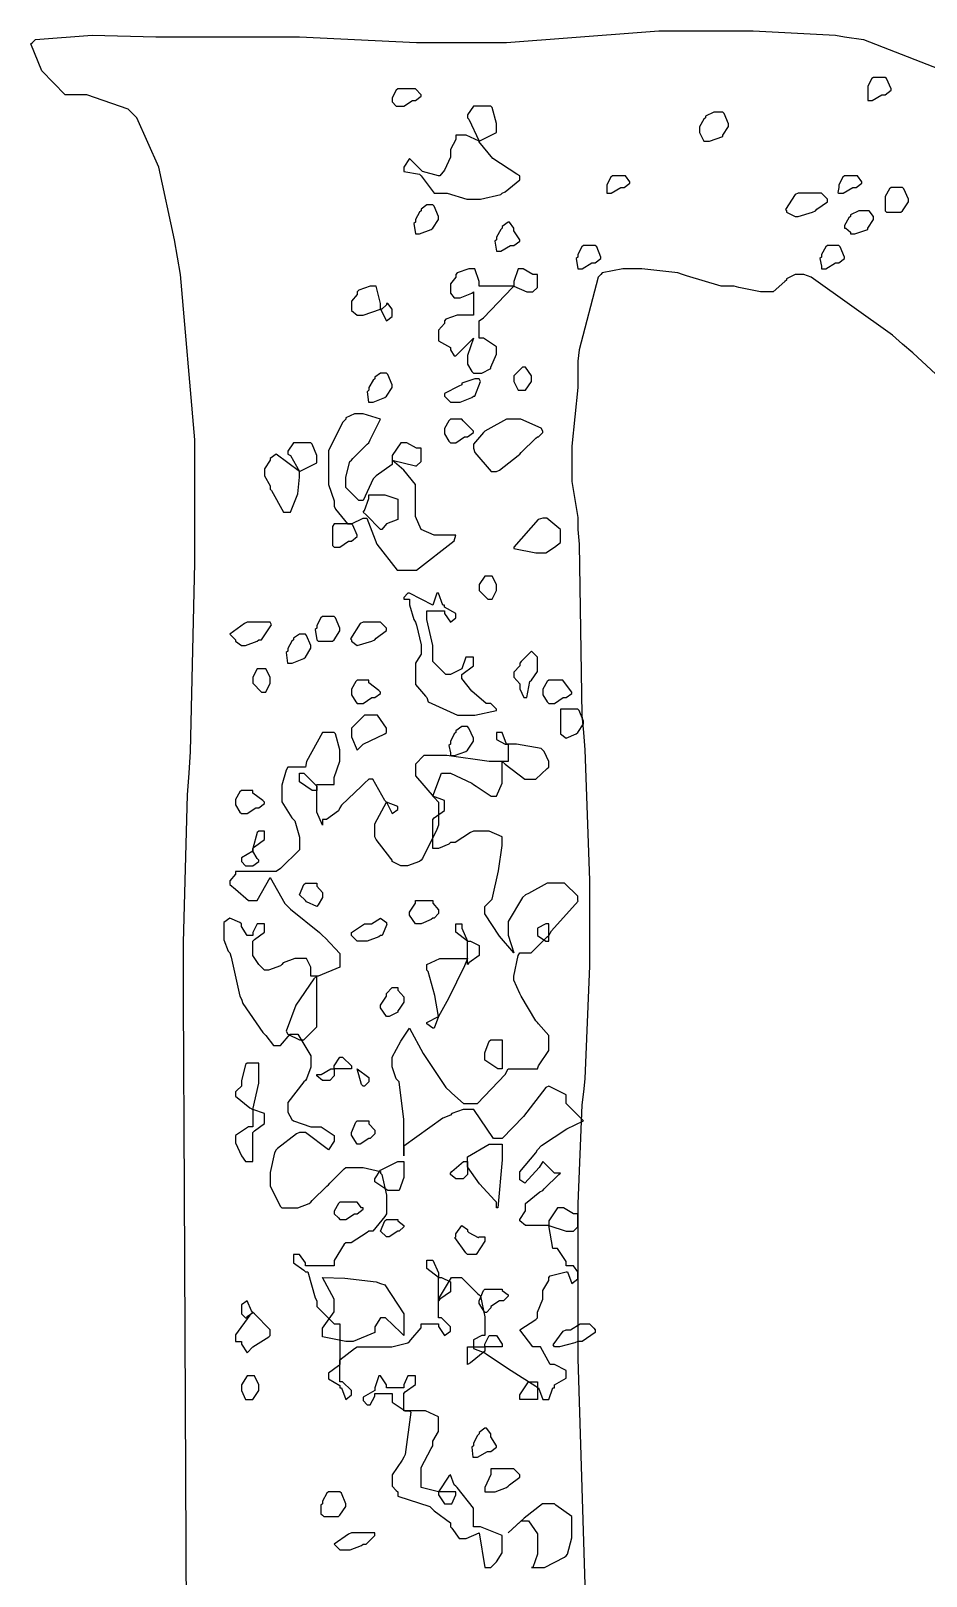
# Model space of a CAD drawing. Extents: x 71 to 283, y 22 to 328.
# Drawn here: x 175.99 to 181.44, y 66.02 to 75.42 of the extents above; entities that cross this region are included whole.
import ezdxf

# ---------------------------------------------------------------- set-up
doc = ezdxf.new("R2010")
doc.units = 0
doc.header["$MEASUREMENT"] = 0

msp = doc.modelspace()

# ---------------------------------------------------------------- linework, layer by layer
at = {"color": 7}
for points in [[(176.979, 56.691), (176.926, 68.3687), (176.918, 69.5332), (176.918, 69.8775), (176.944, 70.776), (176.954, 70.9083), (176.962, 71.0406), (176.988, 72.1857), (176.988, 72.566), (176.988, 72.9368), (176.9, 73.9429), (176.882, 74.0473), (176.864, 74.1535), (176.768, 74.5959), (176.635, 74.8951), (176.601, 74.9293), (176.583, 74.9473), (176.331, 75.0355), (176.248, 75.0355), (176.2, 75.0355), (176.058, 75.1815), (175.991, 75.3456), (176, 75.354), (176.018, 75.3717), (176.363, 75.3981), (176.751, 75.3883), (176.882, 75.3883), (176.988, 75.3883), (177.227, 75.3883), (177.307, 75.3883), (177.624, 75.3883), (178.337, 75.354), (178.576, 75.354), (178.884, 75.354), (179.704, 75.4158), (179.81, 75.4242), (179.907, 75.4242), (180.126, 75.4242), (180.199, 75.4242), (180.384, 75.4242), (180.885, 75.3981), (180.939, 75.3883), (181.054, 75.3717), (182.21, 74.9212)], [(181.857, 72.9989), (181.354, 73.466), (181.292, 73.5182), (181.23, 73.5722), (180.737, 73.9249), (180.692, 73.9429), (180.692, 73.9429), (180.658, 73.9429), (180.658, 73.9429), (180.64, 73.9429), (180.586, 73.9165), (180.586, 73.9069), (180.577, 73.8988), (180.505, 73.8367), (180.482, 73.8367), (180.428, 73.8367), (180.296, 73.8628), (180.269, 73.871), (180.189, 73.871), (179.979, 73.9345), (179.953, 73.9429), (179.925, 73.9525), (179.706, 73.9771), (179.634, 73.9771), (179.59, 73.9771), (179.466, 73.9525), (179.458, 73.9429), (179.44, 73.9249), (179.325, 73.484), (179.317, 73.4138), (179.317, 73.255), (179.281, 72.8984), (179.281, 72.7784), (179.281, 72.6817), (179.317, 72.4627), (179.317, 72.3896), (179.325, 72.3015), (179.342, 71.2611), (179.352, 71.1549), (179.36, 71.0501), (179.388, 70.2564), (179.388, 69.9904), (179.388, 69.7357), (179.36, 69.0481), (179.352, 68.9681), (179.342, 68.8894), (179.317, 68.2872), (179.317, 68.0861), (179.317, 67.346), (179.378, 65.3796)]]:
    msp.add_lwpolyline(points, dxfattribs=at)
for points in [[(181.081, 75.0013), (181.081, 75.0013), (181.081, 75.0013), (181.081, 75.0013), (181.107, 75.0013), (181.167, 75.0355), (181.187, 75.0355), (181.187, 75.0355), (181.222, 75.063), (181.222, 75.0715), (181.222, 75.0715), (181.195, 75.1336), (181.187, 75.1417), (181.169, 75.1417), (181.128, 75.1417), (181.115, 75.1417), (181.106, 75.1336), (181.081, 75.088), (181.081, 75.0715), (181.081, 75.0549), (181.081, 75.015), (181.081, 75.0013)], [(178.329, 75.0715), (178.302, 75.0715), (178.242, 75.0715), (178.223, 75.0715), (178.213, 75.063), (178.189, 75.0175), (178.189, 75.0013), (178.189, 74.9928), (178.213, 74.9653), (178.223, 74.9653), (178.223, 74.9653), (178.259, 74.9653), (178.259, 74.9653), (178.259, 74.9653), (178.311, 75.0013), (178.329, 75.0013), (178.329, 75.0013), (178.365, 75.0274), (178.365, 75.0355), (178.329, 75.0715)], [(178.718, 74.7529), (178.718, 74.7529), (178.638, 74.7889), (178.612, 74.7889), (178.612, 74.7889), (178.576, 74.7889), (178.576, 74.7889), (178.576, 74.7628), (178.542, 74.7035), (178.542, 74.6827), (178.542, 74.6566), (178.506, 74.5765), (178.506, 74.5765), (178.506, 74.5765), (178.478, 74.5423), (178.47, 74.5423), (178.47, 74.5423), (178.373, 74.5684), (178.365, 74.5765), (178.355, 74.5864), (178.293, 74.6485), (178.293, 74.6485), (178.293, 74.6485), (178.259, 74.5945), (178.259, 74.5765), (178.259, 74.5684), (178.355, 74.5518), (178.365, 74.5423), (178.365, 74.5423), (178.443, 74.4361), (178.47, 74.4361), (178.522, 74.4361), (178.642, 74.4001), (178.682, 74.4001), (178.726, 74.4001), (178.849, 74.428), (178.858, 74.4361), (178.875, 74.4456), (178.965, 74.5187), (178.965, 74.5423), (178.947, 74.5518), (178.8, 74.6485), (178.715, 74.7518), (178.718, 74.7529), (178.718, 74.7529), (178.822, 74.8069), (178.822, 74.8249), (178.822, 74.8605), (178.796, 74.9572), (178.788, 74.9653), (178.761, 74.9653), (178.701, 74.9653), (178.682, 74.9653), (178.682, 74.9653), (178.646, 74.9131), (178.646, 74.8951), (178.654, 74.8866), (178.718, 74.7529), (178.718, 74.7529)], [(180.093, 74.7529), (180.119, 74.7529), (180.199, 74.7808), (180.199, 74.7889), (180.199, 74.7889), (180.233, 74.8425), (180.233, 74.8591), (180.233, 74.8591), (180.207, 74.9212), (180.199, 74.9293), (180.199, 74.9293), (180.172, 74.9293), (180.163, 74.9293), (180.145, 74.9293), (180.093, 74.9046), (180.093, 74.8951), (180.084, 74.8866), (180.057, 74.8411), (180.057, 74.8249), (180.057, 74.8069), (180.084, 74.7529), (180.093, 74.7529)], [(179.494, 74.4361), (179.494, 74.4361), (179.494, 74.4361), (179.494, 74.4361), (179.52, 74.4361), (179.579, 74.4721), (179.6, 74.4721), (179.6, 74.4721), (179.634, 74.4982), (179.634, 74.5063), (179.634, 74.5063), (179.608, 74.5423), (179.6, 74.5423), (179.582, 74.5423), (179.541, 74.5423), (179.528, 74.5423), (179.518, 74.5338), (179.494, 74.4883), (179.494, 74.4721), (179.494, 74.4361)], [(180.905, 74.4361), (180.931, 74.4361), (180.99, 74.4721), (181.011, 74.4721), (181.011, 74.4721), (181.045, 74.4982), (181.045, 74.5063), (181.045, 74.5063), (181.019, 74.5423), (181.011, 74.5423), (180.993, 74.5423), (180.952, 74.5423), (180.939, 74.5423), (180.929, 74.5338), (180.905, 74.4883), (180.905, 74.4721), (180.905, 74.4721), (180.899, 74.4418), (180.905, 74.4361)], [(181.187, 74.3299), (181.187, 74.3299), (181.187, 74.3299), (181.187, 74.3299), (181.195, 74.3218), (181.282, 74.3218), (181.292, 74.3299), (181.292, 74.3299), (181.328, 74.3839), (181.328, 74.4001), (181.328, 74.4001), (181.3, 74.4636), (181.292, 74.4721), (181.274, 74.4721), (181.234, 74.4721), (181.222, 74.4721), (181.212, 74.4636), (181.187, 74.4167), (181.187, 74.4001), (181.187, 74.3839), (181.187, 74.3437), (181.187, 74.3299)], [(180.586, 74.3299), (180.586, 74.3218), (180.64, 74.2957), (180.658, 74.2957), (180.658, 74.2957), (180.745, 74.3218), (180.763, 74.3299), (180.771, 74.3398), (180.835, 74.385), (180.835, 74.4001), (180.835, 74.4001), (180.807, 74.428), (180.799, 74.4361), (180.763, 74.4361), (180.684, 74.4361), (180.658, 74.4361), (180.64, 74.428), (180.581, 74.337), (180.586, 74.3299)], [(178.329, 74.1895), (178.355, 74.1895), (178.425, 74.2156), (178.435, 74.2237), (178.435, 74.2237), (178.47, 74.2777), (178.47, 74.2957), (178.47, 74.2957), (178.443, 74.3574), (178.435, 74.3659), (178.435, 74.3659), (178.408, 74.3659), (178.399, 74.3659), (178.399, 74.3659), (178.365, 74.3398), (178.365, 74.3299), (178.355, 74.3218), (178.329, 74.2763), (178.329, 74.2597), (178.32, 74.2516), (178.329, 74.1895), (178.329, 74.1895)], [(180.975, 74.1895), (180.975, 74.1895), (180.975, 74.1895), (180.975, 74.1895), (181.001, 74.1895), (181.081, 74.2156), (181.081, 74.2237), (181.081, 74.2237), (181.115, 74.2777), (181.115, 74.2957), (181.115, 74.2957), (181.089, 74.3299), (181.081, 74.3299), (181.081, 74.3299), (181.054, 74.3299), (181.045, 74.3299), (181.027, 74.3299), (180.975, 74.3052), (180.975, 74.2957), (180.965, 74.2872), (180.939, 74.2403), (180.939, 74.2237), (180.947, 74.2237), (180.975, 74.199), (180.975, 74.1895)], [(178.822, 74.0833), (178.849, 74.0833), (178.908, 74.1193), (178.929, 74.1193), (178.929, 74.1193), (178.965, 74.1454), (178.965, 74.1535), (178.965, 74.1535), (178.929, 74.2075), (178.929, 74.2237), (178.929, 74.2237), (178.902, 74.2597), (178.894, 74.2597), (178.894, 74.2597), (178.858, 74.2336), (178.858, 74.2237), (178.849, 74.2156), (178.822, 74.1701), (178.822, 74.1535), (178.813, 74.1454), (178.822, 74.0833), (178.822, 74.0833)], [(179.317, 73.9771), (179.343, 73.9771), (179.403, 74.0131), (179.423, 74.0131), (179.423, 74.0131), (179.458, 74.0392), (179.458, 74.0473), (179.458, 74.0473), (179.432, 74.1109), (179.423, 74.1193), (179.405, 74.1193), (179.364, 74.1193), (179.352, 74.1193), (179.342, 74.1109), (179.317, 74.0639), (179.317, 74.0473), (179.307, 74.0392), (179.317, 73.9771), (179.317, 73.9771)], [(180.799, 73.9771), (180.799, 73.9771), (180.799, 73.9771), (180.799, 73.9771), (180.825, 73.9771), (180.884, 74.0131), (180.905, 74.0131), (180.905, 74.0131), (180.939, 74.0392), (180.939, 74.0473), (180.939, 74.0473), (180.913, 74.1109), (180.905, 74.1193), (180.887, 74.1193), (180.847, 74.1193), (180.835, 74.1193), (180.825, 74.1109), (180.799, 74.0639), (180.799, 74.0473), (180.789, 74.0392), (180.799, 73.9937), (180.799, 73.9771)], [(178.929, 73.871), (178.929, 73.871), (179.007, 73.8367), (179.035, 73.8367), (179.043, 73.8367), (179.071, 73.8628), (179.071, 73.871), (179.071, 73.889), (179.071, 73.9302), (179.071, 73.9429), (179.043, 73.9429), (178.984, 73.9771), (178.965, 73.9771), (178.955, 73.9771), (178.929, 73.8988), (178.929, 73.871), (178.875, 73.871), (178.756, 73.871), (178.718, 73.871), (178.718, 73.8988), (178.69, 73.9771), (178.682, 73.9771), (178.654, 73.9771), (178.584, 73.9525), (178.576, 73.9429), (178.576, 73.9249), (178.542, 73.8851), (178.542, 73.871), (178.542, 73.871), (178.542, 73.8463), (178.542, 73.8367), (178.542, 73.8283), (178.566, 73.8008), (178.576, 73.8008), (178.602, 73.8008), (178.672, 73.8283), (178.682, 73.8367), (178.682, 73.8022), (178.682, 73.7224), (178.682, 73.6946), (178.664, 73.6946), (178.624, 73.6946), (178.612, 73.6946), (178.584, 73.6946), (178.514, 73.6699), (178.506, 73.6604), (178.506, 73.6438), (178.47, 73.6039), (178.47, 73.5902), (178.47, 73.5902), (178.47, 73.5637), (178.47, 73.5542), (178.47, 73.5376), (178.542, 73.4977), (178.542, 73.484), (178.542, 73.484), (178.566, 73.448), (178.576, 73.448), (178.682, 73.5542), (178.682, 73.5542), (178.646, 73.4494), (178.646, 73.4138), (178.646, 73.3958), (178.672, 73.3517), (178.682, 73.3418), (178.682, 73.3418), (178.708, 73.3418), (178.718, 73.3418), (178.734, 73.3418), (178.788, 73.3697), (178.788, 73.3778), (178.788, 73.3778), (178.822, 73.4579), (178.822, 73.484), (178.822, 73.502), (178.744, 73.5542), (178.718, 73.5542), (178.718, 73.5817), (178.718, 73.641), (178.718, 73.6604), (178.744, 73.6783), (178.919, 73.8628), (178.929, 73.871)], [(178.117, 73.7306), (178.117, 73.7665), (178.091, 73.871), (178.083, 73.871), (178.055, 73.871), (177.985, 73.8463), (177.976, 73.8367), (177.976, 73.8202), (177.94, 73.7803), (177.94, 73.7665), (177.94, 73.7665), (177.94, 73.7401), (177.94, 73.7306), (177.94, 73.7224), (177.976, 73.6946), (177.976, 73.6946), (178.011, 73.6946), (178.117, 73.7306), (178.117, 73.7306), (178.153, 73.6604), (178.153, 73.6604), (178.189, 73.6865), (178.189, 73.6946), (178.189, 73.6946), (178.189, 73.7224), (178.189, 73.7306), (178.189, 73.7306), (178.161, 73.7665), (178.153, 73.7665), (178.153, 73.7581), (178.125, 73.7306), (178.117, 73.7306)], [(178.047, 73.1654), (178.073, 73.1654), (178.143, 73.1933), (178.153, 73.2014), (178.153, 73.2014), (178.189, 73.255), (178.189, 73.2716), (178.189, 73.2716), (178.161, 73.3337), (178.153, 73.3418), (178.153, 73.3418), (178.125, 73.3418), (178.117, 73.3418), (178.117, 73.3418), (178.083, 73.3171), (178.083, 73.3076), (178.073, 73.2991), (178.047, 73.2536), (178.047, 73.2374), (178.037, 73.2289), (178.044, 73.1654), (178.047, 73.1654)], [(178.929, 73.3076), (178.929, 73.291), (178.955, 73.2374), (178.965, 73.2374), (178.965, 73.2374), (178.989, 73.2374), (178.999, 73.2374), (178.999, 73.2374), (179.035, 73.291), (179.035, 73.3076), (179.035, 73.3256), (178.999, 73.3778), (178.999, 73.3778), (178.981, 73.3778), (178.929, 73.3256), (178.929, 73.3076)], [(178.718, 73.3076), (178.69, 73.3076), (178.612, 73.2815), (178.612, 73.2716), (178.594, 73.2635), (178.506, 73.218), (178.506, 73.2014), (178.506, 73.2014), (178.532, 73.1753), (178.542, 73.1654), (178.542, 73.1654), (178.566, 73.1654), (178.576, 73.1654), (178.602, 73.1654), (178.672, 73.1933), (178.682, 73.2014), (178.69, 73.2014), (178.726, 73.291), (178.718, 73.3076), (178.718, 73.3076), (178.718, 73.3076), (178.718, 73.3076)], [(178.117, 73.061), (178.117, 73.061), (178.011, 73.0952), (177.976, 73.0952), (177.958, 73.0952), (177.906, 73.0705), (177.906, 73.061), (177.888, 73.043), (177.8, 72.8708), (177.8, 72.8126), (177.8, 72.7865), (177.8, 72.7287), (177.8, 72.7082), (177.8, 72.6641), (177.836, 72.5646), (177.836, 72.5318), (177.844, 72.5138), (177.916, 72.4256), (177.94, 72.4256), (178.012, 72.4598), (178.033, 72.4598), (178.095, 72.3015), (178.218, 72.1431), (178.259, 72.1431), (178.337, 72.1431), (178.566, 72.3209), (178.576, 72.3554), (178.548, 72.3554), (178.489, 72.3554), (178.47, 72.3554), (178.443, 72.3554), (178.365, 72.3896), (178.365, 72.3896), (178.365, 72.3896), (178.329, 72.4697), (178.329, 72.4958), (178.329, 72.4958), (178.329, 72.602), (178.329, 72.6362), (178.329, 72.6652), (178.259, 72.7523), (178.189, 72.8126), (178.189, 72.8126), (178.189, 72.8126), (178.329, 72.7784), (178.329, 72.7784), (178.337, 72.7784), (178.365, 72.8045), (178.365, 72.8126), (178.365, 72.8306), (178.365, 72.8719), (178.365, 72.8846), (178.337, 72.8846), (178.278, 72.9188), (178.259, 72.9188), (178.241, 72.9188), (178.189, 72.8405), (178.189, 72.8126), (178.189, 72.7865), (178.091, 72.7177), (178.083, 72.7082), (178.073, 72.6997), (178.012, 72.566), (178.012, 72.566), (177.985, 72.566), (177.906, 72.6461), (177.906, 72.6722), (177.906, 72.7082), (177.931, 72.8045), (177.94, 72.8126), (177.949, 72.8225), (178.037, 72.9107), (178.047, 72.9188), (178.055, 72.9368), (178.117, 73.061), (178.117, 73.061)], [(178.612, 73.061), (178.594, 73.061), (178.554, 73.061), (178.542, 73.061), (178.532, 73.0525), (178.506, 73.0056), (178.506, 72.989), (178.506, 72.9728), (178.532, 72.9287), (178.542, 72.9188), (178.542, 72.9188), (178.566, 72.9188), (178.576, 72.9188), (178.576, 72.9188), (178.628, 72.9548), (178.646, 72.9548), (178.646, 72.9548), (178.682, 72.9809), (178.682, 72.989), (178.672, 72.9989), (178.62, 73.0525), (178.612, 73.061)], [(178.822, 72.7424), (178.822, 72.7424), (178.822, 72.7424), (178.822, 72.7424), (178.84, 72.7523), (178.955, 72.8405), (178.965, 72.8486), (178.973, 72.8581), (179.061, 72.9463), (179.071, 72.9548), (179.079, 72.9548), (179.105, 72.9809), (179.105, 72.989), (179.095, 73.007), (178.97, 73.061), (178.929, 73.061), (178.884, 73.061), (178.769, 72.9989), (178.752, 72.989), (178.743, 72.9809), (178.682, 72.9093), (178.682, 72.8846), (178.69, 72.8581), (178.79, 72.7424), (178.822, 72.7424)], [(177.624, 72.7424), (177.483, 72.8486), (177.483, 72.8486), (177.447, 72.8225), (177.447, 72.8126), (177.447, 72.8126), (177.411, 72.7604), (177.411, 72.7424), (177.411, 72.7163), (177.447, 72.6571), (177.447, 72.6362), (177.455, 72.6281), (177.528, 72.4958), (177.553, 72.4958), (177.569, 72.4958), (177.614, 72.6073), (177.624, 72.7093), (177.624, 72.7424), (177.624, 72.7424), (177.73, 72.7964), (177.73, 72.8126), (177.73, 72.8405), (177.702, 72.9107), (177.694, 72.9188), (177.666, 72.9188), (177.607, 72.9188), (177.588, 72.9188), (177.588, 72.9188), (177.553, 72.8666), (177.553, 72.8486), (177.57, 72.8405), (177.624, 72.7424), (177.624, 72.7424)], [(178.047, 72.602), (178.063, 72.602), (178.103, 72.602), (178.117, 72.602), (178.143, 72.602), (178.223, 72.5759), (178.223, 72.566), (178.223, 72.5399), (178.223, 72.4807), (178.223, 72.4598), (178.223, 72.4517), (178.153, 72.4256), (178.153, 72.4256), (178.153, 72.4256), (178.125, 72.3896), (178.117, 72.3896), (178.117, 72.3896), (178.029, 72.4793), (178.012, 72.4958), (178.02, 72.5054), (178.047, 72.5784), (178.047, 72.602)], [(177.836, 72.2835), (177.836, 72.2835), (177.87, 72.2835), (177.87, 72.2835), (177.87, 72.2835), (177.923, 72.3194), (177.94, 72.3194), (177.94, 72.3194), (177.976, 72.347), (177.976, 72.3554), (177.976, 72.3554), (177.949, 72.4172), (177.94, 72.4256), (177.914, 72.4256), (177.855, 72.4256), (177.836, 72.4256), (177.826, 72.409), (177.826, 72.2933), (177.836, 72.2835), (177.836, 72.2835), (177.836, 72.2835), (177.836, 72.2835)], [(178.929, 72.2835), (178.929, 72.2753), (179.061, 72.2492), (179.105, 72.2492), (179.122, 72.2492), (179.175, 72.2835), (179.175, 72.2835), (179.175, 72.2835), (179.211, 72.3113), (179.211, 72.3194), (179.211, 72.3374), (179.211, 72.3773), (179.211, 72.3896), (179.202, 72.3995), (179.129, 72.4598), (179.105, 72.4598), (179.077, 72.4517), (178.929, 72.2835), (178.929, 72.2835)], [(178.718, 72.0369), (178.718, 72.0203), (178.77, 71.9667), (178.788, 71.9667), (178.796, 71.9667), (178.822, 72.0203), (178.822, 72.0369), (178.822, 72.0549), (178.796, 72.1071), (178.788, 72.1071), (178.788, 72.1071), (178.761, 72.1071), (178.752, 72.1071), (178.752, 72.1071), (178.718, 72.0549), (178.718, 72.0369)], [(178.646, 71.2611), (178.69, 71.2611), (178.822, 71.2886), (178.822, 71.2971), (178.822, 71.2971), (178.796, 71.3232), (178.788, 71.3313), (178.759, 71.3313), (178.672, 71.4072), (178.612, 71.483), (178.612, 71.5077), (178.612, 71.5077), (178.682, 71.5617), (178.682, 71.5779), (178.682, 71.5779), (178.682, 71.6058), (178.682, 71.6139), (178.682, 71.6139), (178.654, 71.6139), (178.646, 71.6139), (178.636, 71.6139), (178.612, 71.5437), (178.612, 71.5437), (178.542, 71.5077), (178.514, 71.5077), (178.435, 71.5878), (178.435, 71.6139), (178.435, 71.6855), (178.399, 71.8439), (178.399, 71.8965), (178.425, 71.8965), (178.485, 71.8965), (178.506, 71.8965), (178.506, 71.8799), (178.542, 71.8263), (178.542, 71.8263), (178.542, 71.8263), (178.576, 71.8524), (178.576, 71.8605), (178.576, 71.8785), (178.506, 71.9183), (178.506, 71.9307), (178.496, 71.9307), (178.47, 72.0027), (178.47, 72.0027), (178.46, 72.0027), (178.435, 71.9307), (178.435, 71.9307), (178.293, 72.0027), (178.284, 72.0027), (178.259, 71.9762), (178.259, 71.9667), (178.259, 71.9667), (178.284, 71.9667), (178.293, 71.9667), (178.293, 71.9321), (178.32, 71.8439), (178.329, 71.8263), (178.337, 71.8083), (178.365, 71.6897), (178.365, 71.6499), (178.365, 71.6319), (178.337, 71.5878), (178.329, 71.5779), (178.329, 71.5518), (178.329, 71.4939), (178.329, 71.4735), (178.329, 71.447), (178.39, 71.3768), (178.399, 71.3673), (178.408, 71.3412), (178.586, 71.2611), (178.646, 71.2611)], [(177.73, 71.7201), (177.73, 71.7201), (177.73, 71.7201), (177.73, 71.7201), (177.738, 71.7116), (177.826, 71.7116), (177.836, 71.7201), (177.836, 71.7201), (177.87, 71.7737), (177.87, 71.7903), (177.87, 71.7903), (177.844, 71.8524), (177.836, 71.8605), (177.818, 71.8605), (177.777, 71.8605), (177.764, 71.8605), (177.754, 71.8524), (177.73, 71.8069), (177.73, 71.7903), (177.72, 71.7822), (177.73, 71.7201), (177.73, 71.7201)], [(177.447, 71.8263), (177.411, 71.8263), (177.333, 71.8263), (177.307, 71.8263), (177.289, 71.8178), (177.201, 71.7543), (177.201, 71.7543), (177.201, 71.7543), (177.225, 71.7296), (177.235, 71.7201), (177.235, 71.7116), (177.271, 71.6841), (177.271, 71.6841), (177.297, 71.6841), (177.367, 71.7116), (177.377, 71.7201), (177.394, 71.7201), (177.454, 71.8111), (177.447, 71.8263), (177.447, 71.8263), (177.447, 71.8263), (177.447, 71.8263)], [(177.553, 71.5779), (177.58, 71.5779), (177.65, 71.6058), (177.66, 71.6139), (177.66, 71.6139), (177.694, 71.6675), (177.694, 71.6841), (177.694, 71.6841), (177.668, 71.7462), (177.66, 71.7543), (177.66, 71.7543), (177.632, 71.7543), (177.624, 71.7543), (177.624, 71.7543), (177.588, 71.7296), (177.588, 71.7201), (177.578, 71.7116), (177.553, 71.6661), (177.553, 71.6499), (177.544, 71.6414), (177.551, 71.5779), (177.553, 71.5779)], [(177.94, 71.7201), (177.94, 71.7116), (177.976, 71.6841), (177.976, 71.6841), (177.976, 71.6841), (178.065, 71.7116), (178.083, 71.7201), (178.091, 71.7296), (178.153, 71.7751), (178.153, 71.7903), (178.153, 71.7903), (178.125, 71.8178), (178.117, 71.8263), (178.091, 71.8263), (178.031, 71.8263), (178.012, 71.8263), (177.994, 71.8178), (177.935, 71.7254), (177.94, 71.7201)], [(179.035, 71.4735), (179.035, 71.4735), (179.071, 71.5271), (179.071, 71.5437), (179.071, 71.5617), (179.071, 71.6015), (179.071, 71.6139), (179.035, 71.6499), (179.035, 71.6499), (178.973, 71.5878), (178.965, 71.5779), (178.965, 71.5617), (178.929, 71.5215), (178.929, 71.5077), (178.929, 71.4911), (178.965, 71.4513), (178.965, 71.4375), (178.965, 71.4209), (178.989, 71.3673), (178.999, 71.3673), (179.007, 71.3673), (179.025, 71.465), (179.035, 71.4735)], [(177.341, 71.4735), (177.341, 71.4555), (177.394, 71.4015), (177.411, 71.4015), (177.42, 71.4015), (177.447, 71.4555), (177.447, 71.4735), (177.447, 71.4911), (177.42, 71.5437), (177.411, 71.5437), (177.411, 71.5437), (177.385, 71.5437), (177.377, 71.5437), (177.367, 71.5437), (177.341, 71.4911), (177.341, 71.4735)], [(178.047, 71.4735), (178.029, 71.4735), (177.989, 71.4735), (177.976, 71.4735), (177.967, 71.465), (177.94, 71.4181), (177.94, 71.4015), (177.94, 71.3853), (177.967, 71.3412), (177.976, 71.3313), (177.976, 71.3313), (178.002, 71.3313), (178.012, 71.3313), (178.012, 71.3313), (178.065, 71.3673), (178.083, 71.3673), (178.083, 71.3673), (178.117, 71.3934), (178.117, 71.4015), (178.107, 71.4114), (178.047, 71.4583), (178.047, 71.4735)], [(179.211, 71.4735), (179.193, 71.4735), (179.153, 71.4735), (179.141, 71.4735), (179.131, 71.465), (179.105, 71.4181), (179.105, 71.4015), (179.105, 71.3853), (179.131, 71.3412), (179.141, 71.3313), (179.141, 71.3313), (179.166, 71.3313), (179.175, 71.3313), (179.175, 71.3313), (179.229, 71.3673), (179.247, 71.3673), (179.247, 71.3673), (179.281, 71.3934), (179.281, 71.4015), (179.272, 71.4114), (179.226, 71.4735), (179.211, 71.4735)], [(179.211, 71.1549), (179.211, 71.1468), (179.247, 71.1207), (179.247, 71.1207), (179.247, 71.1207), (179.307, 71.1468), (179.317, 71.1549), (179.317, 71.1549), (179.352, 71.2089), (179.352, 71.2251), (179.352, 71.2251), (179.325, 71.2886), (179.317, 71.2971), (179.29, 71.2971), (179.231, 71.2971), (179.211, 71.2971), (179.211, 71.2625), (179.211, 71.1824), (179.211, 71.1549)], [(178.153, 71.1549), (178.153, 71.1824), (178.099, 71.2611), (178.083, 71.2611), (178.083, 71.2611), (178.055, 71.2611), (178.047, 71.2611), (178.019, 71.2611), (177.94, 71.1824), (177.94, 71.1549), (177.94, 71.1288), (177.976, 71.0487), (177.976, 71.0487), (178.012, 71.0847), (178.012, 71.0847), (178.143, 71.1468), (178.153, 71.1549)], [(178.542, 71.0145), (178.568, 71.0145), (178.636, 71.0406), (178.646, 71.0487), (178.646, 71.0487), (178.682, 71.1027), (178.682, 71.1207), (178.682, 71.1207), (178.654, 71.1824), (178.646, 71.1909), (178.646, 71.1909), (178.62, 71.1909), (178.612, 71.1909), (178.612, 71.1909), (178.576, 71.1648), (178.576, 71.1549), (178.566, 71.1468), (178.542, 71.1013), (178.542, 71.0847), (178.532, 71.0766), (178.542, 71.0311), (178.542, 71.0145)], [(178.965, 68.4389), (178.965, 68.483), (179.061, 68.5987), (179.071, 68.6153), (179.097, 68.6428), (179.25, 68.7433), (179.352, 68.7917), (179.352, 68.7917), (179.352, 68.7917), (179.247, 68.8979), (179.247, 68.9321), (179.247, 68.9501), (179.141, 69.004), (179.141, 69.004), (179.123, 68.9956), (178.986, 68.8192), (178.858, 68.6855), (178.858, 68.6855), (178.805, 68.6855), (178.685, 68.8619), (178.646, 68.8619), (178.62, 68.8619), (178.55, 68.8372), (178.542, 68.8277), (178.497, 68.8097), (178.259, 68.6375), (178.259, 68.5793), (178.259, 68.6153), (178.259, 68.6954), (178.259, 68.7215), (178.259, 68.8012), (178.231, 69.0301), (178.223, 69.0383), (178.213, 69.0481), (178.189, 69.1212), (178.189, 69.1444), (178.189, 69.179), (178.241, 69.2781), (178.293, 69.3568), (178.293, 69.3568), (178.293, 69.3568), (178.377, 69.2023), (178.514, 68.9956), (178.542, 68.9681), (178.55, 68.9599), (178.621, 68.8979), (178.646, 68.8979), (178.708, 68.8979), (178.876, 69.0742), (178.894, 69.1085), (178.938, 69.1085), (179.038, 69.1085), (179.071, 69.1085), (179.079, 69.1265), (179.141, 69.2203), (179.141, 69.2506), (179.141, 69.2506), (179.141, 69.2767), (179.141, 69.2848), (179.141, 69.3127), (179.079, 69.3829), (179.071, 69.391), (179.061, 69.4009), (178.973, 69.5508), (178.965, 69.5674), (178.965, 69.5674), (178.929, 69.6475), (178.929, 69.6736), (178.929, 69.6736), (178.955, 69.7978), (178.965, 69.814), (178.965, 69.814), (178.999, 69.814), (178.999, 69.814), (179.033, 69.814), (179.131, 69.9121), (179.141, 69.9202), (179.157, 69.9477), (179.32, 70.1298), (179.317, 70.1326), (179.317, 70.1601), (179.237, 70.2388), (179.211, 70.2388), (179.211, 70.2388), (179.184, 70.2388), (179.175, 70.2388), (179.131, 70.2388), (179.017, 70.1767), (178.999, 70.1668), (178.981, 70.1506), (178.894, 70.0056), (178.894, 69.9562), (178.894, 69.9216), (178.929, 69.814), (178.929, 69.814), (178.929, 69.814), (178.84, 69.9163), (178.752, 70.0525), (178.752, 70.0966), (178.788, 70.1326), (178.796, 70.1421), (178.835, 70.3132), (178.858, 70.4688), (178.858, 70.5196), (178.858, 70.5196), (178.778, 70.5556), (178.752, 70.5556), (178.734, 70.5556), (178.694, 70.5556), (178.682, 70.5556), (178.664, 70.5474), (178.572, 70.4854), (178.542, 70.4854), (178.532, 70.4769), (178.47, 70.4494), (178.47, 70.4494), (178.47, 70.4494), (178.443, 70.4494), (178.435, 70.4494), (178.435, 70.4935), (178.435, 70.5926), (178.435, 70.6258), (178.443, 70.6356), (178.506, 70.6808), (178.506, 70.696), (178.506, 70.696), (178.506, 70.7238), (178.506, 70.7319), (178.506, 70.7415), (178.435, 70.7679), (178.435, 70.7679), (178.435, 70.7679), (178.488, 70.9083), (178.506, 70.9083), (178.506, 70.9083), (178.532, 70.9083), (178.542, 70.9083), (178.542, 70.9083), (178.672, 70.8477), (178.682, 70.8381), (178.699, 70.8297), (178.791, 70.7679), (178.822, 70.7679), (178.822, 70.7679), (178.858, 70.8462), (178.858, 70.8723), (178.858, 70.9002), (178.858, 70.9595), (178.858, 70.9785), (178.875, 70.962), (178.995, 70.8723), (179.035, 70.8723), (179.061, 70.8723), (179.131, 70.9359), (179.141, 70.9443), (179.141, 70.9443), (179.141, 70.9704), (179.141, 70.9785), (179.141, 70.9785), (179.113, 71.0406), (179.105, 71.0487), (179.095, 71.0586), (178.944, 71.0847), (178.894, 71.0847), (178.884, 71.0847), (178.858, 71.1549), (178.858, 71.1549), (178.858, 71.1549), (178.831, 71.1549), (178.822, 71.1549), (178.822, 71.1549), (178.822, 71.1302), (178.822, 71.1207), (178.822, 71.1122), (178.876, 71.0847), (178.894, 71.0847), (178.894, 71.0586), (178.894, 70.9993), (178.894, 70.9785), (178.778, 70.9785), (178.521, 71.0145), (178.435, 71.0145), (178.435, 71.0145), (178.408, 71.0145), (178.399, 71.0145), (178.381, 71.0145), (178.329, 70.962), (178.329, 70.9443), (178.329, 70.8918), (178.443, 70.7595), (178.47, 70.7319), (178.47, 70.6974), (178.47, 70.6191), (178.47, 70.5915), (178.46, 70.5651), (178.373, 70.3887), (178.365, 70.3792), (178.355, 70.3711), (178.282, 70.3432), (178.259, 70.3432), (178.241, 70.3432), (178.189, 70.3711), (178.189, 70.3792), (178.179, 70.3887), (178.091, 70.5033), (178.083, 70.5196), (178.083, 70.5196), (178.083, 70.5474), (178.083, 70.5556), (178.083, 70.5997), (178.153, 70.7319), (178.153, 70.7319), (178.189, 70.6617), (178.189, 70.6617), (178.223, 70.6878), (178.223, 70.696), (178.223, 70.7058), (178.153, 70.7319), (178.153, 70.7319), (178.143, 70.7415), (178.07, 70.8723), (178.047, 70.8723), (178.047, 70.8723), (178.02, 70.8477), (178.012, 70.8381), (178.002, 70.8297), (177.879, 70.714), (177.87, 70.696), (177.861, 70.6797), (177.788, 70.6258), (177.764, 70.6258), (177.764, 70.6258), (177.764, 70.6011), (177.764, 70.5915), (177.764, 70.5915), (177.73, 70.6699), (177.73, 70.696), (177.73, 70.7319), (177.73, 70.812), (177.73, 70.8381), (177.756, 70.8381), (177.815, 70.8381), (177.836, 70.8381), (177.836, 70.8822), (177.87, 70.9814), (177.87, 71.0145), (177.87, 71.0501), (177.844, 71.1468), (177.836, 71.1549), (177.836, 71.1549), (177.808, 71.1549), (177.8, 71.1549), (177.764, 71.1549), (177.668, 70.9799), (177.66, 70.9443), (177.632, 70.9443), (177.572, 70.9443), (177.553, 70.9443), (177.544, 70.9263), (177.517, 70.8339), (177.517, 70.8021), (177.517, 70.8021), (177.517, 70.7679), (177.517, 70.7679), (177.517, 70.7334), (177.578, 70.6356), (177.588, 70.6258), (177.596, 70.6176), (177.624, 70.5185), (177.624, 70.4854), (177.624, 70.4413), (177.509, 70.327), (177.483, 70.309), (177.421, 70.309), (177.28, 70.309), (177.235, 70.309), (177.235, 70.2924), (177.201, 70.2525), (177.201, 70.2388), (177.201, 70.2303), (177.235, 70.2028), (177.235, 70.2028), (177.235, 70.2028), (177.314, 70.1326), (177.341, 70.1326), (177.367, 70.1326), (177.447, 70.273), (177.447, 70.273), (177.447, 70.273), (177.535, 70.1146), (177.553, 70.0966), (177.57, 70.08), (177.746, 69.9382), (177.764, 69.9202), (177.782, 69.9036), (177.87, 69.8115), (177.87, 69.7798), (177.87, 69.7798), (177.87, 69.7537), (177.87, 69.7438), (177.87, 69.7272), (177.738, 69.6736), (177.694, 69.6736), (177.694, 69.6736), (177.694, 69.7096), (177.694, 69.7096), (177.694, 69.7272), (177.668, 69.7798), (177.66, 69.7798), (177.66, 69.7798), (177.624, 69.7798), (177.624, 69.7798), (177.596, 69.7798), (177.526, 69.7537), (177.517, 69.7438), (177.508, 69.7357), (177.435, 69.7096), (177.411, 69.7096), (177.377, 69.7438), (177.377, 69.7438), (177.341, 69.7978), (177.341, 69.814), (177.341, 69.832), (177.341, 69.8733), (177.341, 69.886), (177.35, 69.8955), (177.411, 69.941), (177.411, 69.9562), (177.411, 69.9562), (177.411, 69.9823), (177.411, 69.9904), (177.411, 69.9904), (177.385, 69.9904), (177.377, 69.9904), (177.367, 69.9904), (177.341, 69.9382), (177.341, 69.9202), (177.341, 69.9202), (177.315, 69.9202), (177.307, 69.9202), (177.307, 69.9202), (177.271, 69.9742), (177.271, 69.9904), (177.261, 70.0003), (177.201, 70.0264), (177.201, 70.0264), (177.201, 70.0264), (177.165, 70.0003), (177.165, 69.9904), (177.165, 69.9742), (177.165, 69.934), (177.165, 69.9202), (177.165, 69.8941), (177.191, 69.8239), (177.201, 69.814), (177.209, 69.7879), (177.261, 69.5508), (177.271, 69.5332), (177.279, 69.5067), (177.402, 69.3304), (177.411, 69.3208), (177.42, 69.3127), (177.467, 69.2506), (177.483, 69.2506), (177.509, 69.2506), (177.567, 69.3208), (177.588, 69.3208), (177.614, 69.3208), (177.694, 69.1885), (177.694, 69.1444), (177.694, 69.1183), (177.668, 69.0481), (177.66, 69.0383), (177.65, 69.0301), (177.553, 68.9046), (177.553, 68.8619), (177.553, 68.8453), (177.578, 68.8012), (177.588, 68.7917), (177.588, 68.7917), (177.694, 68.7557), (177.73, 68.7557), (177.756, 68.7557), (177.836, 68.7035), (177.836, 68.6855), (177.836, 68.6689), (177.8, 68.6153), (177.8, 68.6153), (177.8, 68.6153), (177.66, 68.7215), (177.66, 68.7215), (177.66, 68.7215), (177.632, 68.7215), (177.624, 68.7215), (177.606, 68.713), (177.491, 68.6248), (177.483, 68.6153), (177.473, 68.5987), (177.447, 68.4788), (177.447, 68.4389), (177.447, 68.3948), (177.508, 68.272), (177.517, 68.2625), (177.534, 68.2625), (177.574, 68.2625), (177.588, 68.2625), (177.614, 68.2625), (177.684, 68.29), (177.694, 68.2985), (177.702, 68.308), (177.79, 68.3948), (177.8, 68.4029), (177.808, 68.4128), (177.896, 68.501), (177.906, 68.5091), (177.923, 68.5091), (177.963, 68.5091), (177.976, 68.5091), (178.011, 68.5091), (178.117, 68.4844), (178.117, 68.4749), (178.125, 68.4664), (178.153, 68.3412), (178.153, 68.2985), (178.153, 68.2805), (178.153, 68.2406), (178.153, 68.2265), (178.143, 68.2103), (178.07, 68.1221), (178.047, 68.1221), (178.037, 68.1136), (177.938, 68.0501), (177.906, 68.0501), (177.896, 68.042), (177.836, 67.9429), (177.836, 67.9097), (177.792, 67.9097), (177.692, 67.9097), (177.66, 67.9097), (177.66, 67.9277), (177.624, 67.9799), (177.624, 67.9799), (177.624, 67.9799), (177.596, 67.9799), (177.588, 67.9799), (177.588, 67.9799), (177.588, 67.9552), (177.588, 67.9457), (177.588, 67.9277), (177.65, 67.8836), (177.66, 67.8737), (177.676, 67.8737), (177.72, 67.7153), (177.73, 67.6973), (177.73, 67.6631), (177.835, 67.5569), (177.87, 67.5569), (177.87, 67.4963), (177.87, 67.3573), (177.87, 67.3104), (177.861, 67.3019), (177.8, 67.2564), (177.8, 67.2402), (177.8, 67.2222), (177.87, 67.1823), (177.87, 67.1682), (177.879, 67.1682), (177.906, 67.098), (177.906, 67.098), (177.906, 67.098), (177.94, 67.1255), (177.94, 67.134), (177.94, 67.152), (177.887, 67.2042), (177.87, 67.2042), (177.87, 67.2317), (177.87, 67.291), (177.87, 67.3104), (177.87, 67.3379), (177.958, 67.4081), (177.976, 67.4165), (178.02, 67.4165), (178.12, 67.4165), (178.153, 67.4165), (178.187, 67.4165), (178.284, 67.4426), (178.293, 67.4508), (178.302, 67.4606), (178.365, 67.5337), (178.365, 67.5569), (178.391, 67.5569), (178.449, 67.5569), (178.47, 67.5569), (178.47, 67.5404), (178.506, 67.4867), (178.506, 67.4867), (178.506, 67.4867), (178.542, 67.5128), (178.542, 67.521), (178.542, 67.539), (178.488, 67.5929), (178.47, 67.5929), (178.47, 67.6106), (178.47, 67.6508), (178.47, 67.6631), (178.47, 67.7072), (178.548, 67.8395), (178.576, 67.8395), (178.61, 67.8395), (178.708, 67.7429), (178.718, 67.7333), (178.726, 67.7252), (178.752, 67.5996), (178.752, 67.5569), (178.752, 67.5404), (178.752, 67.5005), (178.752, 67.4867), (178.734, 67.4867), (178.682, 67.4606), (178.682, 67.4508), (178.682, 67.4508), (178.682, 67.4261), (178.682, 67.4165), (178.682, 67.4081), (178.752, 67.3806), (178.752, 67.3806), (178.761, 67.3724), (178.911, 67.2744), (179.061, 67.1781), (179.071, 67.1682), (179.079, 67.1682), (179.105, 67.098), (179.105, 67.098), (179.105, 67.098), (179.131, 67.098), (179.141, 67.098), (179.141, 67.098), (179.166, 67.1682), (179.175, 67.1682), (179.175, 67.1862), (179.247, 67.2274), (179.247, 67.2402), (179.247, 67.2402), (179.247, 67.2663), (179.247, 67.2744), (179.175, 67.3104), (179.149, 67.3104), (179.09, 67.4165), (179.071, 67.4165), (179.043, 67.4165), (178.965, 67.521), (178.965, 67.521), (178.965, 67.521), (179.061, 67.5845), (179.071, 67.5929), (179.071, 67.6286), (179.105, 67.7072), (179.105, 67.7333), (179.105, 67.7609), (179.141, 67.8201), (179.141, 67.8395), (179.149, 67.849), (179.247, 67.8737), (179.247, 67.8737), (179.255, 67.8737), (179.281, 67.8035), (179.281, 67.8035), (179.281, 67.8035), (179.317, 67.8311), (179.317, 67.8395), (179.317, 67.8395), (179.317, 67.8656), (179.317, 67.8737), (179.317, 67.8737), (179.29, 67.9097), (179.281, 67.9097), (179.281, 67.9097), (179.247, 67.9097), (179.247, 67.9097), (179.247, 67.9372), (179.193, 68.0159), (179.175, 68.0159), (179.166, 68.0159), (179.141, 68.1563), (179.141, 68.1563), (179.141, 68.1563), (179.246, 68.1221), (179.281, 68.1221), (179.29, 68.1221), (179.317, 68.1482), (179.317, 68.1563), (179.317, 68.1743), (179.317, 68.2142), (179.317, 68.2265), (179.29, 68.2265), (179.231, 68.2625), (179.211, 68.2625), (179.193, 68.2625), (179.141, 68.1838), (179.141, 68.1563), (179.105, 68.1563), (179.025, 68.1563), (178.999, 68.1563), (178.999, 68.1563), (178.965, 68.1838), (178.965, 68.1923), (178.965, 68.1923), (178.999, 68.2459), (178.999, 68.2625), (178.999, 68.29), (179.087, 68.3602), (179.105, 68.3687), (179.113, 68.3782), (179.202, 68.4664), (179.211, 68.4749), (179.211, 68.4749), (179.184, 68.4749), (179.175, 68.4749), (179.175, 68.4749), (179.113, 68.5366), (179.105, 68.5451), (179.083, 68.5091), (178.995, 68.4128), (178.965, 68.4332), (178.965, 68.4389)], [(177.73, 70.8021), (177.702, 70.8021), (177.624, 70.8561), (177.624, 70.8723), (177.624, 70.8723), (177.624, 70.9002), (177.624, 70.9083), (177.65, 70.9083), (177.73, 70.8297), (177.73, 70.8021)], [(177.341, 70.8021), (177.323, 70.8021), (177.283, 70.8021), (177.271, 70.8021), (177.261, 70.794), (177.235, 70.7485), (177.235, 70.7319), (177.235, 70.7154), (177.261, 70.6713), (177.271, 70.6617), (177.271, 70.6617), (177.297, 70.6617), (177.307, 70.6617), (177.307, 70.6617), (177.359, 70.696), (177.377, 70.696), (177.377, 70.696), (177.411, 70.7238), (177.411, 70.7319), (177.402, 70.7415), (177.341, 70.787), (177.341, 70.8021)], [(177.341, 70.4494), (177.35, 70.4592), (177.411, 70.5044), (177.411, 70.5196), (177.411, 70.5196), (177.411, 70.5474), (177.411, 70.5556), (177.411, 70.5556), (177.385, 70.5556), (177.377, 70.5556), (177.367, 70.5474), (177.341, 70.4494), (177.341, 70.4494), (177.341, 70.4328), (177.271, 70.3929), (177.271, 70.3792), (177.271, 70.3711), (177.297, 70.3432), (177.307, 70.3432), (177.307, 70.3432), (177.332, 70.3432), (177.341, 70.3432), (177.341, 70.3432), (177.377, 70.3711), (177.377, 70.3792), (177.367, 70.3887), (177.341, 70.4342), (177.341, 70.4494)], [(177.66, 70.1326), (177.624, 70.1668), (177.624, 70.1668), (177.65, 70.2303), (177.66, 70.2388), (177.676, 70.2388), (177.716, 70.2388), (177.73, 70.2388), (177.73, 70.2208), (177.764, 70.1809), (177.764, 70.1668), (177.764, 70.1506), (177.738, 70.1065), (177.73, 70.0966), (177.73, 70.0966), (177.668, 70.1241), (177.66, 70.1326), (177.66, 70.1326), (177.66, 70.1326), (177.66, 70.1326)], [(178.435, 70.1326), (178.435, 70.116), (178.47, 70.0761), (178.47, 70.0624), (178.47, 70.0539), (178.443, 70.0264), (178.435, 70.0264), (178.425, 70.0183), (178.365, 69.9904), (178.365, 69.9904), (178.365, 69.9904), (178.337, 69.9904), (178.329, 69.9904), (178.329, 69.9904), (178.293, 70.0444), (178.293, 70.0624), (178.293, 70.0624), (178.329, 70.116), (178.329, 70.1326), (178.355, 70.1326), (178.415, 70.1326), (178.435, 70.1326)], [(178.153, 69.9904), (178.156, 69.9879), (178.127, 69.9202), (178.117, 69.9202), (178.107, 69.9121), (178.036, 69.886), (178.012, 69.886), (178.012, 69.886), (177.985, 69.886), (177.976, 69.886), (177.976, 69.886), (177.949, 69.9121), (177.94, 69.9202), (177.94, 69.9382), (178.019, 69.9904), (178.047, 69.9904), (178.063, 69.9904), (178.117, 70.0264), (178.117, 70.0264), (178.117, 70.0264), (178.153, 70.0003), (178.153, 69.9904)], [(178.646, 69.886), (178.646, 69.886), (178.576, 69.9396), (178.576, 69.9562), (178.576, 69.9562), (178.576, 69.9823), (178.576, 69.9904), (178.576, 69.9904), (178.602, 69.9904), (178.612, 69.9904), (178.612, 69.9643), (178.646, 69.886), (178.646, 69.886)], [(179.141, 69.886), (179.141, 69.9121), (179.141, 69.9714), (179.141, 69.9904), (179.123, 69.9904), (179.071, 69.9657), (179.071, 69.9562), (179.071, 69.9562), (179.071, 69.9301), (179.071, 69.9202), (179.071, 69.9202), (179.123, 69.886), (179.141, 69.886)], [(178.646, 69.886), (178.664, 69.886), (178.718, 69.8595), (178.718, 69.85), (178.718, 69.85), (178.718, 69.8239), (178.718, 69.814), (178.718, 69.7978), (178.654, 69.7537), (178.646, 69.7438), (178.646, 69.7798), (178.646, 69.8595), (178.646, 69.886)], [(178.47, 69.427), (178.47, 69.427), (178.448, 69.5551), (178.408, 69.7011), (178.399, 69.7096), (178.399, 69.7096), (178.399, 69.7357), (178.399, 69.7438), (178.399, 69.7438), (178.478, 69.7798), (178.506, 69.7798), (178.54, 69.7798), (178.618, 69.7798), (178.646, 69.7798), (178.628, 69.7357), (178.53, 69.5371), (178.47, 69.427), (178.47, 69.427)], [(177.73, 69.6736), (177.712, 69.657), (177.602, 69.4972), (177.544, 69.3388), (177.553, 69.3208), (177.624, 69.2848), (177.65, 69.2848), (177.73, 69.3649), (177.73, 69.391), (177.73, 69.4626), (177.73, 69.6214), (177.73, 69.6736)], [(178.153, 69.427), (178.153, 69.427), (178.117, 69.4806), (178.117, 69.4972), (178.117, 69.4972), (178.153, 69.5508), (178.153, 69.5674), (178.189, 69.6034), (178.189, 69.6034), (178.213, 69.6034), (178.223, 69.6034), (178.223, 69.5868), (178.259, 69.547), (178.259, 69.5332), (178.259, 69.5152), (178.231, 69.4711), (178.223, 69.4612), (178.223, 69.4531), (178.169, 69.427), (178.153, 69.427)], [(178.47, 69.427), (178.47, 69.427), (178.443, 69.3568), (178.435, 69.3568), (178.435, 69.3568), (178.399, 69.3829), (178.399, 69.391), (178.47, 69.427)], [(178.858, 69.1085), (178.831, 69.1085), (178.752, 69.1624), (178.752, 69.1804), (178.752, 69.2065), (178.778, 69.2767), (178.788, 69.2848), (178.805, 69.2848), (178.845, 69.2848), (178.858, 69.2848), (178.858, 69.2408), (178.858, 69.1416), (178.858, 69.1085)], [(177.341, 68.8619), (177.341, 68.8619), (177.377, 69.0217), (177.377, 69.0742), (177.377, 69.0922), (177.377, 69.1321), (177.377, 69.1444), (177.359, 69.1444), (177.319, 69.1444), (177.307, 69.1444), (177.297, 69.1363), (177.271, 69.0369), (177.271, 69.004), (177.271, 69.004), (177.243, 68.9776), (177.235, 68.9681), (177.235, 68.9419), (177.323, 68.8717), (177.341, 68.8619), (177.341, 68.8358), (177.341, 68.7765), (177.341, 68.7557), (177.314, 68.7557), (177.235, 68.7035), (177.235, 68.6855), (177.235, 68.6594), (177.271, 68.5793), (177.271, 68.5793), (177.271, 68.5793), (177.297, 68.5451), (177.307, 68.5451), (177.307, 68.5451), (177.341, 68.5451), (177.341, 68.5451), (177.341, 68.5892), (177.341, 68.6883), (177.341, 68.7215), (177.35, 68.731), (177.411, 68.7765), (177.411, 68.7917), (177.411, 68.7917), (177.411, 68.8192), (177.411, 68.8277), (177.411, 68.8372), (177.341, 68.8619), (177.341, 68.8619)], [(177.836, 69.1085), (177.836, 69.1085), (177.836, 69.0742), (177.836, 69.0742), (177.836, 69.0658), (177.808, 69.0383), (177.8, 69.0383), (177.8, 69.0383), (177.772, 69.0383), (177.764, 69.0383), (177.764, 69.0383), (177.73, 69.0658), (177.73, 69.0742), (177.756, 69.0742), (177.815, 69.1085), (177.836, 69.1085)], [(177.836, 69.1085), (177.836, 69.1265), (177.87, 69.1804), (177.87, 69.1804), (177.887, 69.1804), (177.94, 69.1265), (177.94, 69.1085), (177.914, 69.1085), (177.855, 69.1085), (177.836, 69.1085)], [(177.976, 69.1085), (177.976, 69.1085), (178.047, 69.0563), (178.047, 69.0383), (178.047, 69.0301), (178.02, 69.004), (178.012, 69.004), (178.002, 69.0136), (177.976, 69.1085), (177.976, 69.1085)], [(177.976, 68.6513), (177.976, 68.6513), (177.94, 68.7049), (177.94, 68.7215), (177.94, 68.7215), (177.967, 68.7836), (177.976, 68.7917), (177.993, 68.7917), (178.033, 68.7917), (178.047, 68.7917), (178.047, 68.7751), (178.083, 68.7352), (178.083, 68.7215), (178.083, 68.713), (178.055, 68.6855), (178.047, 68.6855), (178.047, 68.6855), (177.993, 68.6513), (177.976, 68.6513)], [(178.646, 68.5451), (178.646, 68.5726), (178.778, 68.6513), (178.822, 68.6513), (178.822, 68.6513), (178.858, 68.6513), (178.858, 68.6513), (178.858, 68.5546), (178.831, 68.2625), (178.822, 68.2625), (178.822, 68.2625), (178.822, 68.29), (178.822, 68.2985), (178.813, 68.308), (178.72, 68.4086), (178.646, 68.5119), (178.646, 68.5451)], [(178.259, 68.5451), (178.259, 68.5285), (178.259, 68.4886), (178.259, 68.4749), (178.259, 68.4484), (178.231, 68.3687), (178.223, 68.3687), (178.223, 68.3687), (178.189, 68.3687), (178.189, 68.3687), (178.161, 68.3687), (178.083, 68.4223), (178.083, 68.4389), (178.083, 68.4389), (178.117, 68.4925), (178.223, 68.5451), (178.259, 68.5451)], [(178.646, 68.5451), (178.646, 68.5285), (178.646, 68.4886), (178.646, 68.4749), (178.646, 68.4664), (178.62, 68.4389), (178.612, 68.4389), (178.612, 68.4389), (178.584, 68.4389), (178.576, 68.4389), (178.576, 68.4389), (178.542, 68.4664), (178.542, 68.4749), (178.55, 68.4844), (178.621, 68.5451), (178.646, 68.5451)], [(177.976, 68.2985), (177.949, 68.2985), (177.89, 68.2985), (177.87, 68.2985), (177.861, 68.29), (177.836, 68.2431), (177.836, 68.2265), (177.836, 68.2265), (177.861, 68.2018), (177.87, 68.1923), (177.87, 68.1923), (177.906, 68.1923), (177.906, 68.1923), (177.906, 68.1923), (177.958, 68.2265), (177.976, 68.2265), (177.976, 68.2265), (178.012, 68.2544), (178.012, 68.2625), (178.002, 68.2625), (177.976, 68.2985), (177.976, 68.2985)], [(178.153, 68.0861), (178.117, 68.1221), (178.117, 68.1221), (178.143, 68.1838), (178.153, 68.1923), (178.169, 68.1923), (178.209, 68.1923), (178.223, 68.1923), (178.223, 68.1838), (178.259, 68.1563), (178.259, 68.1563), (178.259, 68.1482), (178.231, 68.1221), (178.223, 68.1221), (178.223, 68.1221), (178.169, 68.0861), (178.153, 68.0861), (178.153, 68.0861), (178.153, 68.0861), (178.153, 68.0861)], [(178.576, 68.0861), (178.576, 68.1041), (178.612, 68.1563), (178.612, 68.1563), (178.612, 68.1563), (178.646, 68.1316), (178.646, 68.1221), (178.654, 68.1136), (178.712, 68.0819), (178.718, 68.0861), (178.718, 68.0861), (178.743, 68.0861), (178.752, 68.0861), (178.752, 68.06), (178.699, 67.9799), (178.682, 67.9799), (178.682, 67.9799), (178.654, 67.9799), (178.646, 67.9799), (178.636, 67.9898), (178.57, 68.0819), (178.576, 68.0861)], [(178.47, 67.8395), (178.47, 67.8395), (178.399, 67.8931), (178.399, 67.9097), (178.399, 67.9097), (178.399, 67.9372), (178.399, 67.9457), (178.399, 67.9457), (178.425, 67.9457), (178.435, 67.9457), (178.435, 67.9457), (178.47, 67.867), (178.47, 67.8395)], [(177.764, 67.8395), (177.764, 67.8395), (177.901, 67.8353), (178.091, 67.8134), (178.117, 67.8035), (178.143, 67.7954), (178.259, 67.6176), (178.259, 67.5569), (178.259, 67.5404), (178.259, 67.5005), (178.259, 67.4867), (178.241, 67.5047), (178.147, 67.5929), (178.117, 67.5929), (178.117, 67.5929), (178.083, 67.539), (178.083, 67.521), (178.083, 67.5047), (177.95, 67.4508), (177.906, 67.4508), (177.906, 67.4508), (177.764, 67.4783), (177.764, 67.4867), (177.764, 67.5308), (177.836, 67.63), (177.836, 67.6631), (177.836, 67.7072), (177.764, 67.8395), (177.764, 67.8395)], [(178.47, 67.8395), (178.488, 67.8395), (178.542, 67.8134), (178.542, 67.8035), (178.542, 67.8035), (178.542, 67.7788), (178.542, 67.7693), (178.542, 67.7513), (178.478, 67.7072), (178.47, 67.6973), (178.47, 67.7333), (178.47, 67.8134), (178.47, 67.8395)], [(177.341, 67.6271), (177.323, 67.6106), (177.235, 67.491), (177.235, 67.4508), (177.235, 67.4508), (177.261, 67.4508), (177.271, 67.4508), (177.271, 67.4342), (177.307, 67.3806), (177.307, 67.3806), (177.341, 67.4165), (177.341, 67.4165), (177.438, 67.4783), (177.447, 67.4867), (177.447, 67.4867), (177.447, 67.5128), (177.447, 67.521), (177.447, 67.521), (177.35, 67.619), (177.341, 67.6271), (177.332, 67.637), (177.307, 67.6973), (177.307, 67.6973), (177.307, 67.6973), (177.271, 67.6727), (177.271, 67.6631), (177.271, 67.6631), (177.271, 67.637), (177.271, 67.6271), (177.271, 67.619), (177.297, 67.5929), (177.307, 67.5929), (177.307, 67.6025), (177.341, 67.6271), (177.341, 67.6271)], [(178.752, 67.6271), (178.752, 67.6271), (178.718, 67.6811), (178.718, 67.6973), (178.718, 67.6973), (178.743, 67.7609), (178.752, 67.7693), (178.778, 67.7693), (178.838, 67.7693), (178.858, 67.7693), (178.858, 67.7609), (178.894, 67.7333), (178.894, 67.7333), (178.894, 67.7252), (178.866, 67.6973), (178.858, 67.6973), (178.84, 67.6973), (178.788, 67.6631), (178.788, 67.6631), (178.788, 67.6547), (178.761, 67.6271), (178.752, 67.6271)], [(179.175, 67.4165), (179.175, 67.4165), (179.175, 67.4165), (179.175, 67.4165), (179.168, 67.4303), (179.229, 67.5128), (179.247, 67.521), (179.273, 67.521), (179.331, 67.5569), (179.352, 67.5569), (179.352, 67.5569), (179.378, 67.5569), (179.388, 67.5569), (179.388, 67.5569), (179.414, 67.5308), (179.423, 67.521), (179.423, 67.5047), (179.343, 67.4508), (179.317, 67.4508), (179.299, 67.4426), (179.205, 67.4165), (179.175, 67.4165)], [(178.752, 67.4165), (178.752, 67.4165), (178.752, 67.4165), (178.752, 67.4165), (178.752, 67.3901), (178.664, 67.3199), (178.646, 67.3104), (178.646, 67.3379), (178.646, 67.3971), (178.646, 67.4165), (178.672, 67.4165), (178.732, 67.4165), (178.752, 67.4165)], [(178.752, 67.4165), (178.752, 67.4342), (178.778, 67.4867), (178.788, 67.4867), (178.788, 67.4867), (178.813, 67.4867), (178.822, 67.4867), (178.822, 67.4867), (178.858, 67.4342), (178.858, 67.4165), (178.831, 67.4165), (178.772, 67.4165), (178.752, 67.4165)], [(177.271, 67.1682), (177.271, 67.152), (177.297, 67.098), (177.307, 67.098), (177.307, 67.098), (177.332, 67.098), (177.341, 67.098), (177.341, 67.098), (177.377, 67.152), (177.377, 67.1682), (177.377, 67.1862), (177.35, 67.2402), (177.341, 67.2402), (177.341, 67.2402), (177.315, 67.2402), (177.307, 67.2402), (177.307, 67.2402), (177.271, 67.1862), (177.271, 67.1682)], [(178.47, 66.5346), (178.47, 66.5346), (178.365, 66.5607), (178.365, 66.5688), (178.365, 66.5868), (178.365, 66.6267), (178.365, 66.639), (178.365, 66.6831), (178.425, 66.7992), (178.435, 66.8154), (178.435, 66.8433), (178.47, 66.9025), (178.47, 66.9216), (178.47, 66.9396), (178.47, 66.9794), (178.47, 66.9918), (178.47, 66.9918), (178.391, 67.0278), (178.365, 67.0278), (178.337, 67.0278), (178.278, 67.0278), (178.259, 67.0278), (178.259, 67.0553), (178.259, 67.1146), (178.259, 67.134), (178.267, 67.1435), (178.329, 67.189), (178.329, 67.2042), (178.329, 67.2042), (178.329, 67.2317), (178.329, 67.2402), (178.329, 67.2402), (178.302, 67.2402), (178.293, 67.2402), (178.284, 67.2402), (178.259, 67.1862), (178.259, 67.1682), (178.231, 67.1682), (178.172, 67.1682), (178.153, 67.1682), (178.153, 67.1862), (178.117, 67.2402), (178.117, 67.2402), (178.107, 67.2402), (178.083, 67.1682), (178.083, 67.1682), (178.083, 67.152), (178.012, 67.1117), (178.012, 67.098), (178.012, 67.0899), (178.037, 67.0638), (178.047, 67.0638), (178.055, 67.0638), (178.083, 67.1174), (178.083, 67.134), (178.109, 67.134), (178.168, 67.134), (178.189, 67.134), (178.189, 67.134), (178.189, 67.1079), (178.189, 67.098), (178.189, 67.0814), (178.267, 67.0278), (178.293, 67.0278), (178.302, 67.0197), (178.267, 66.7632), (178.259, 66.7452), (178.249, 66.7286), (178.189, 66.639), (178.189, 66.639), (178.189, 66.6228), (178.189, 66.5826), (178.189, 66.5688), (178.189, 66.5688), (178.213, 66.5441), (178.223, 66.5346), (178.223, 66.5081), (178.417, 66.4464), (178.435, 66.4284), (178.443, 66.4199), (178.542, 66.3469), (178.542, 66.3222), (178.55, 66.3141), (178.595, 66.252), (178.612, 66.252), (178.638, 66.252), (178.718, 66.2862), (178.718, 66.2862), (178.752, 66.0756), (178.752, 66.0756), (178.788, 66.0756), (178.788, 66.0756), (178.822, 66.1098), (178.822, 66.1098), (178.858, 66.1638), (178.858, 66.1818), (178.858, 66.1995), (178.858, 66.2397), (178.858, 66.252), (178.858, 66.27), (178.726, 66.3222), (178.682, 66.3222), (178.682, 66.3402), (178.682, 66.3801), (178.682, 66.3924), (178.682, 66.4365), (178.584, 66.5607), (178.576, 66.5688), (178.566, 66.5787), (178.542, 66.639), (178.542, 66.639), (178.532, 66.6309), (178.47, 66.5346), (178.47, 66.5346)], [(178.965, 67.098), (178.965, 67.1255), (179.017, 67.2042), (179.035, 67.2042), (179.035, 67.2042), (179.061, 67.2042), (179.071, 67.2042), (179.071, 67.1781), (179.071, 67.1188), (179.071, 67.098), (179.043, 67.098), (178.984, 67.098), (178.965, 67.098)], [(178.682, 66.7452), (178.708, 66.7452), (178.767, 66.7812), (178.788, 66.7812), (178.788, 66.7812), (178.822, 66.8073), (178.822, 66.8154), (178.822, 66.8154), (178.788, 66.8694), (178.788, 66.8874), (178.788, 66.8874), (178.761, 66.9216), (178.752, 66.9216), (178.752, 66.9216), (178.718, 66.8969), (178.718, 66.8874), (178.708, 66.8789), (178.682, 66.832), (178.682, 66.8154), (178.672, 66.8073), (178.679, 66.7452), (178.682, 66.7452)], [(178.752, 66.5346), (178.752, 66.5346), (178.788, 66.5346), (178.788, 66.5346), (178.814, 66.5346), (178.884, 66.5607), (178.894, 66.5688), (178.902, 66.5787), (178.965, 66.6238), (178.965, 66.639), (178.965, 66.639), (178.937, 66.6669), (178.929, 66.675), (178.893, 66.675), (178.814, 66.675), (178.788, 66.675), (178.788, 66.6404), (178.752, 66.5621), (178.752, 66.5346)], [(177.764, 66.3924), (177.772, 66.3843), (177.861, 66.3843), (177.87, 66.3924), (177.87, 66.3924), (177.906, 66.4464), (177.906, 66.4626), (177.906, 66.4626), (177.879, 66.5261), (177.87, 66.5346), (177.852, 66.5346), (177.812, 66.5346), (177.8, 66.5346), (177.79, 66.5261), (177.764, 66.4792), (177.764, 66.4626), (177.754, 66.4545), (177.754, 66.4023), (177.764, 66.3924)], [(178.576, 66.5346), (178.548, 66.5346), (178.489, 66.5346), (178.47, 66.5346), (178.47, 66.5166), (178.506, 66.4626), (178.506, 66.4626), (178.506, 66.4626), (178.532, 66.4626), (178.542, 66.4626), (178.55, 66.4626), (178.576, 66.5166), (178.576, 66.5346)], [(179.071, 66.0756), (179.115, 66.0756), (179.237, 66.1377), (179.247, 66.1458), (179.255, 66.1554), (179.281, 66.2548), (179.281, 66.2862), (179.281, 66.3042), (179.281, 66.3455), (179.281, 66.3582), (179.281, 66.3843), (179.184, 66.4545), (179.175, 66.4626), (179.175, 66.4626), (179.149, 66.4626), (179.141, 66.4626), (179.102, 66.4626), (178.991, 66.3744), (178.894, 66.2862), (178.894, 66.2862), (178.894, 66.2862), (178.973, 66.3582), (178.999, 66.3582), (179.017, 66.3582), (179.071, 66.2795), (179.071, 66.252), (179.071, 66.2354), (179.071, 66.1956), (179.071, 66.1818), (179.071, 66.1554), (179.043, 66.0756), (179.035, 66.0756), (179.035, 66.0756), (179.061, 66.0756), (179.071, 66.0756)], [(178.083, 66.2862), (178.047, 66.2862), (177.967, 66.2862), (177.94, 66.2862), (177.923, 66.2781), (177.836, 66.216), (177.836, 66.216), (177.836, 66.216), (177.861, 66.1913), (177.87, 66.1818), (177.87, 66.1818), (177.906, 66.1818), (177.906, 66.1818), (177.932, 66.1818), (178.002, 66.2079), (178.012, 66.216), (178.029, 66.216), (178.083, 66.27), (178.083, 66.2862), (178.083, 66.2862), (178.083, 66.2862), (178.083, 66.2862)]]:
    msp.add_lwpolyline(points, close=True, dxfattribs=at)

doc.saveas('drawing.dxf')
